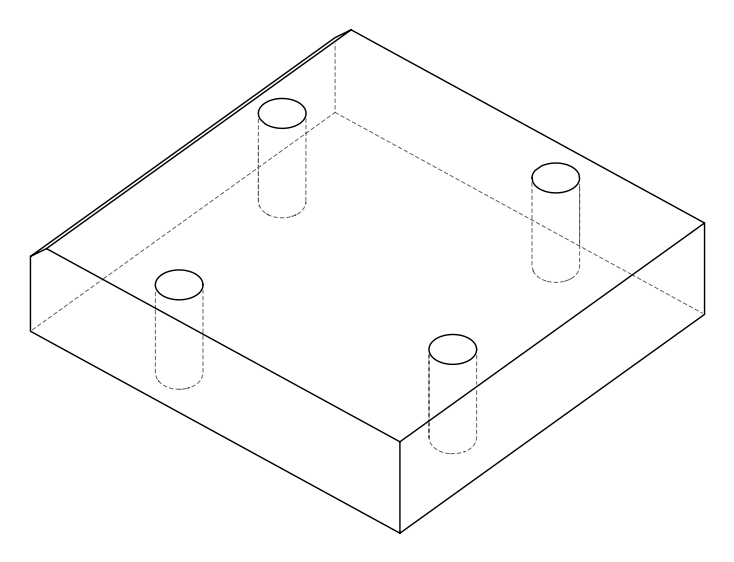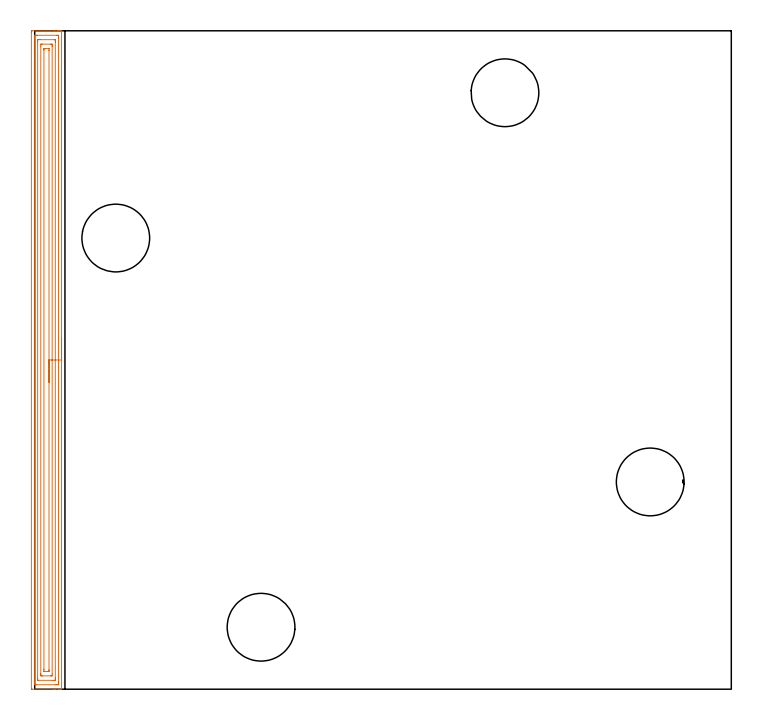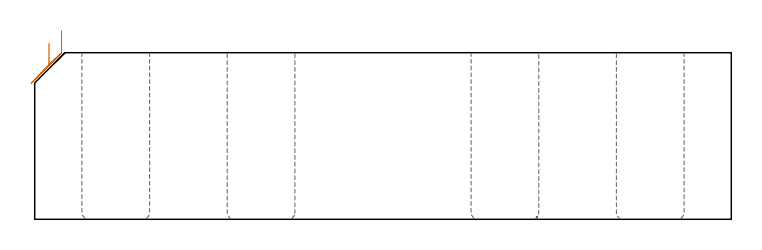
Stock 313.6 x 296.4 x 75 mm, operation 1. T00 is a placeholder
(PLAN: 5 operations, 1 tool changes, 25.6 min)
(1 AREA_MILL | FG_CHAMFER_SURFACE | UGT0205_001 | 12.14 min | 27408 mm3)
(2 MILL_THROUGH_HOLE_FROM_SOLID_MATERIAL | STEP1HOLE | NXT0201_007 | Circular | 3.36 min | 54522 mm3)
(3 MILL_THROUGH_HOLE_FROM_SOLID_MATERIAL_1 | STEP1HOLE_1 | NXT0201_007 | Circular | 3.36 min | 54521 mm3)
(4 MILL_THROUGH_HOLE_FROM_SOLID_MATERIAL_2 | STEP1HOLE_2 | NXT0201_007 | Circular | 3.36 min | 54523 mm3)
(5 MILL_THROUGH_HOLE_FROM_SOLID_MATERIAL_3 | STEP1HOLE_3 | NXT0201_007 | Circular | 3.36 min | 54518 mm3)
(TOOL UGT0205_001 | Chamfer Mill 20 x 3 x 45 deg. | D20 FL50 Z2)
(TOOL NXT0201_007 | ENDMILL 25mm [R216.25-25050GCK54P 1620] | D25 R3 FL54 Z5)
(OP 1 AREA_MILL)
G17 G21 G94 G90
T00 M6
G54
G17 G0 G90 X12.1 Y158.2 S1061 M3
G43 Z85. H0
G94 G1 Y158.162 Z84.128 F250.
Y158.048 Z83.264
Y157.859 Z82.412
Y157.597 Z81.58
Y157.263 Z80.774
Y156.86 Z80.
Y156.391 Z79.264
Y155.86 Z78.572
Y155.271 Z77.929
Y154.628 Z77.34
Y153.936 Z76.808
Y153.2 Z76.34
Y152.426 Z75.937
Y151.62 Z75.603
Y150.788 Z75.341
Y149.936 Z75.152
Y149.072 Z75.038
Y148.2 Z75.
Y0.185
X12.097 Y0.01 Z74.988
X12.05 Y0.006 Z74.942
X11.628 Y0. Z74.528
X11.376 Z74.275
X10.64 Z73.535
X9.382 Z72.279
X8.86 Z71.755
X8.231 Z71.127
X-1.191 Z61.707
X-1.492 Y0.01 Z61.406
X-1.499 Y0.31 Z61.399
Y0.323
X-1.5 Y295.768 Z61.4
X-1.497 Y296.092 Z61.402
X-1.492 Y296.39 Z61.406
X-1.191 Y296.4 Z61.707
X8.86 Z71.755
X10.272 Z73.168
X10.64 Z73.535
X11.375 Z74.275
X11.629 Z74.528
X12.05 Y296.394 Z74.942
X12.097 Y296.39 Z74.988
X12.1 Y296.215 Z75.
Y148.2
X10.686 Z73.586
Y3.269
X10.682 Y2.421 Z73.582
X10.68 Y2.38 Z73.58
X10.64 Y2.01 Z73.54
X10.166 Y2.003 Z73.066
X9.75 Y2.001 Z72.65
X9.278 Y2. Z72.178
X0.85 Y2.001 Z63.75
X0.376 Y2.003 Z63.276
X-0.04 Y2.01 Z62.86
X-0.08 Y2.421 Z62.82
X-0.083 Y2.464 Z62.817
X-0.086 Y3.315 Z62.814
Y3.361
Y293.131
X-0.082 Y293.979 Z62.818
X-0.08 Y294.02 Z62.82
X-0.04 Y294.39 Z62.86
X0.434 Y294.398 Z63.334
X0.85 Y294.399 Z63.75
X1.322 Y294.4 Z64.222
X9.75 Y294.399 Z72.65
X10.224 Y294.397 Z73.124
X10.64 Y294.39 Z73.54
X10.68 Y293.979 Z73.58
X10.683 Y293.936 Z73.583
X10.686 Y293.085 Z73.586
Y293.039
Y148.2
X9.272 Z72.172
X9.271 Y5.104 Z72.171
Y4.691
X9.267 Y4.209 Z72.167
X9.265 Y4.012 Z72.165
X9.065 Y4.003 Z71.965
X8.86 Y4.001 Z71.76
X8.178 Y4. Z71.078
X1.74 Z64.64
X1.532 Y4.002 Z64.432
X1.393 Y4.006 Z64.293
X1.346 Y4.01 Z64.246
X1.335 Y4.026 Z64.235
X1.333 Y4.072 Z64.233
X1.33 Y4.209 Z64.23
X1.329 Y4.623 Z64.229
X1.328 Y5.104 Z64.228
X1.329 Y291.296 Z64.229
Y291.709
X1.333 Y292.191 Z64.233
X1.336 Y292.388 Z64.236
X1.535 Y292.397 Z64.435
X1.74 Y292.399 Z64.64
X2.422 Y292.4 Z65.322
X8.86 Z71.76
X9.068 Y292.398 Z71.968
X9.207 Y292.394 Z72.107
X9.254 Y292.39 Z72.154
X9.265 Y292.374 Z72.165
X9.267 Y292.328 Z72.167
X9.27 Y292.191 Z72.17
X9.271 Y291.777 Z72.171
X9.272 Y291.296 Z72.172
Y148.2
X7.857 Z70.757
Y6.892
X7.853 Y6.116 Z70.753
X7.85 Y6.01 Z70.75
X7.746 Y6.006 Z70.646
X7.524 Y6.002 Z70.424
X7.08 Y6. Z69.98
X3.52 Z66.42
X3.075 Y6.002 Z65.975
X2.854 Y6.006 Z65.754
X2.75 Y6.01 Z65.65
X2.749 Y6.087 Z65.649
X2.743 Y6.779 Z65.643
Y6.892
Y289.507
X2.747 Y290.284 Z65.647
X2.75 Y290.39 Z65.65
X2.854 Y290.394 Z65.754
X3.076 Y290.398 Z65.976
X3.52 Y290.4 Z66.42
X7.08 Z69.98
X7.525 Y290.398 Z70.425
X7.746 Y290.394 Z70.646
X7.85 Y290.39 Z70.75
X7.851 Y290.313 Z70.751
X7.857 Y289.621 Z70.757
Y289.507
Y148.2
X6.443 Z69.343
Y8.681
X6.442 Y8.428 Z69.342
X6.439 Y8.172 Z69.339
X6.436 Y8.012 Z69.336
X6.359 Y8.008 Z69.259
X6.19 Y8.003 Z69.09
X5.977 Y8.001 Z68.877
X4.41 Z67.31
X4.195 Y8.003 Z67.095
X4.163 Y8.01 Z67.063
X4.162 Y8.016 Z67.062
X4.159 Y8.039 Z67.059
X4.157 Y8.681 Z67.057
Y8.936
Y287.719
X4.158 Y287.972 Z67.058
X4.161 Y288.227 Z67.061
X4.164 Y288.388 Z67.064
X4.241 Y288.392 Z67.141
X4.41 Y288.397 Z67.31
X4.623 Y288.399 Z67.523
X6.19 Z69.09
X6.406 Y288.397 Z69.306
X6.437 Y288.39 Z69.337
X6.438 Y288.384 Z69.338
X6.441 Y288.361 Z69.341
X6.443 Y287.719 Z69.343
Y287.464
Y148.2
Y147.328 Z69.381
Y146.463 Z69.495
Y145.612 Z69.684
Y144.78 Z69.946
Y143.974 Z70.28
Y143.2 Z70.683
Y142.464 Z71.152
Y141.772 Z71.683
Y141.129 Z72.272
Y140.54 Z72.915
Y140.008 Z73.607
Y139.54 Z74.343
Y139.137 Z75.117
Y138.803 Z75.923
Y138.541 Z76.755
Y138.352 Z77.607
Y138.238 Z78.472
Y138.2 Z79.343
G0 Z85.
M5
M2
